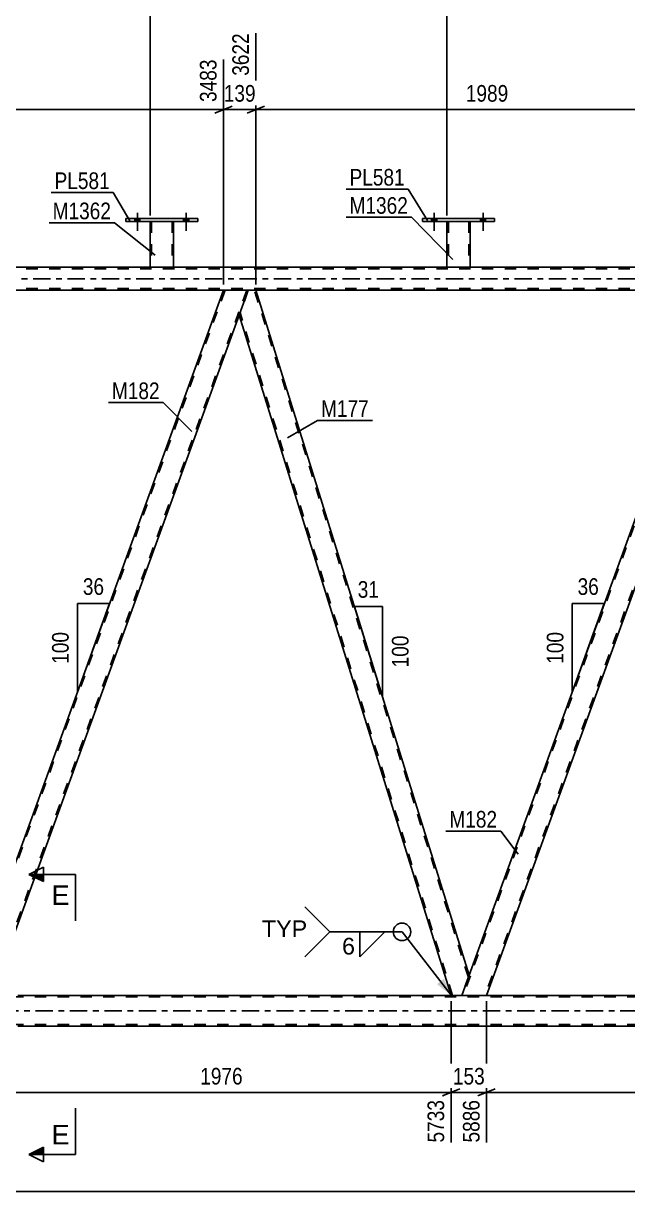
# Model space of a CAD drawing. Header units: millimetres. Extents: x 0 to 841, y 0 to 594.
# Drawn here: x 180.7 to 284.6, y 288.4 to 489.3 of the extents above; entities that cross this region are included whole.
import ezdxf

# ---------------------------------------------------------------- set-up
doc = ezdxf.new("R2010")
doc.units = ezdxf.units.MM
doc.linetypes.add('DXK_LINE_DOT2', pattern=[3.9198, 1.9599, -1.9599])
doc.linetypes.add('DXK_LINE_DOT3', pattern=[5.9187, 2.979, -0.9799, 0.9799, -0.9799])
doc.styles.add('Arial', font='ARIAL.TTF', dxfattribs={"height": 0.2})
doc.styles.add('Arial Narrow', font='ARIALN.TTF', dxfattribs={"height": 0.2})

# ---------------------------------------------------------------- blocks, each defined once
blk = doc.blocks.new('Bolt-318884321-3837 - 3831')
at = {"linetype": 'Continuous'}
for points in [[(199.84, 455.23), (200.72, 455.23), (200.72, 455.71), (199.84, 455.71)], [(208.24, 455.23), (209.12, 455.23), (209.12, 455.71), (208.24, 455.71)]]:
    blk.add_hatch(color=1, dxfattribs=at).paths.add_polyline_path(points)
at = {"color": 1, "linetype": 'Continuous'}
for p, q in [((200.28, 456.71), (200.28, 453.59)), ((208.68, 456.71), (208.68, 453.59)), ((199.84, 455.71), (199.84, 455.23)), ((200.72, 455.71), (200.72, 455.23)), ((208.24, 455.71), (208.24, 455.23)), ((209.12, 455.71), (209.12, 455.23))]:
    blk.add_line(p, q, dxfattribs=at)
blk = doc.blocks.new('Bolt-318884321-3835 - 3831')
at = {"linetype": 'Continuous'}
for points in [[(250.92, 455.23), (251.8, 455.23), (251.8, 455.71), (250.92, 455.71)], [(259.32, 455.23), (260.2, 455.23), (260.2, 455.71), (259.32, 455.71)]]:
    blk.add_hatch(color=1, dxfattribs=at).paths.add_polyline_path(points)
at = {"color": 1, "linetype": 'Continuous'}
for p, q in [((251.36, 456.71), (251.36, 453.59)), ((259.76, 456.71), (259.76, 453.59)), ((250.92, 455.71), (250.92, 455.23)), ((251.8, 455.71), (251.8, 455.23)), ((259.32, 455.71), (259.32, 455.23)), ((260.2, 455.71), (260.2, 455.23))]:
    blk.add_line(p, q, dxfattribs=at)
blk = doc.blocks.new('Part-318884321-3843 - 3831')
at = {"color": 2, "linetype": 'Continuous'}
for p, q in [((198.28, 455.23), (198.28, 455.71)), ((198.28, 455.71), (198.28, 455.71)), ((198.28, 455.71), (210.68, 455.71)), ((198.28, 455.23), (198.28, 455.23)), ((198.28, 455.23), (210.68, 455.23)), ((210.68, 455.71), (210.68, 455.23))]:
    blk.add_line(p, q, dxfattribs=at)
at = {"color": 7, "linetype": 'DXK_LINE_DOT2'}
for p, q in [((198.28, 455.71), (198.28, 455.23)), ((198.28, 455.71), (198.28, 455.71)), ((198.28, 455.23), (198.28, 455.23)), ((210.68, 455.71), (210.68, 455.23))]:
    blk.add_line(p, q, dxfattribs=at)
blk = doc.blocks.new('Bolt-318884321-3836 - 3831')
at = {"linetype": 'Continuous'}
for points in [[(250.92, 455.23), (251.8, 455.23), (251.8, 455.71), (250.92, 455.71)], [(259.32, 455.23), (260.2, 455.23), (260.2, 455.71), (259.32, 455.71)]]:
    blk.add_hatch(color=1, dxfattribs=at).paths.add_polyline_path(points)
at = {"color": 1, "linetype": 'Continuous'}
for p, q in [((251.36, 456.71), (251.36, 453.59)), ((259.76, 456.71), (259.76, 453.59)), ((250.92, 455.71), (250.92, 455.23)), ((251.8, 455.71), (251.8, 455.23)), ((259.32, 455.71), (259.32, 455.23)), ((260.2, 455.71), (260.2, 455.23))]:
    blk.add_line(p, q, dxfattribs=at)
blk = doc.blocks.new('Bolt-318884321-3838 - 3831')
at = {"linetype": 'Continuous'}
for points in [[(199.84, 455.23), (200.72, 455.23), (200.72, 455.71), (199.84, 455.71)], [(208.24, 455.23), (209.12, 455.23), (209.12, 455.71), (208.24, 455.71)]]:
    blk.add_hatch(color=1, dxfattribs=at).paths.add_polyline_path(points)
at = {"color": 1, "linetype": 'Continuous'}
for p, q in [((200.28, 456.71), (200.28, 453.59)), ((208.68, 456.71), (208.68, 453.59)), ((199.84, 455.71), (199.84, 455.23)), ((200.72, 455.71), (200.72, 455.23)), ((208.24, 455.71), (208.24, 455.23)), ((209.12, 455.71), (209.12, 455.23))]:
    blk.add_line(p, q, dxfattribs=at)
blk = doc.blocks.new('Part-318884321-4210 - 3831')
at = {"color": 2, "linetype": 'Continuous'}
for p, q in [((75.79, 447.39), (790.7, 447.39)), ((215.1, 443.39), (135.54, 443.39)), ((300.24, 443.39), (220.68, 443.39))]:
    blk.add_line(p, q, dxfattribs=at)
at = {"color": 7, "linetype": 'DXK_LINE_DOT2'}
for p, q in [((790.7, 447.07), (75.79, 447.07)), ((790.7, 443.71), (75.79, 443.71)), ((220.68, 443.39), (215.1, 443.39))]:
    blk.add_line(p, q, dxfattribs=at)
at = {"color": 7, "linetype": 'DXK_LINE_DOT3'}
blk.add_line((75.79, 445.39), (790.7, 445.39), dxfattribs=at)
blk = doc.blocks.new('Part-318884321-3996 - 3831')
at = {"color": 2, "linetype": 'Continuous'}
for p, q in [((253.56, 455.23), (253.56, 447.39)), ((257.56, 455.23), (257.56, 447.39)), ((253.56, 447.39), (257.52, 447.39)), ((257.56, 447.39), (257.52, 447.39))]:
    blk.add_line(p, q, dxfattribs=at)
at = {"color": 7, "linetype": 'DXK_LINE_DOT2'}
for p, q in [((253.56, 455.23), (257.56, 455.23)), ((253.56, 455.23), (253.56, 455.23)), ((253.56, 455.23), (253.56, 455.23)), ((253.8, 455.23), (253.8, 447.39)), ((257.32, 455.23), (257.32, 447.39)), ((257.56, 455.23), (257.56, 455.23)), ((257.56, 455.23), (257.56, 455.23)), ((257.25, 447.39), (257.26, 447.39)), ((257.26, 447.39), (257.3, 447.39)), ((257.3, 447.39), (257.32, 447.39))]:
    blk.add_line(p, q, dxfattribs=at)
blk = doc.blocks.new('Part-318884321-4001 - 3831')
at = {"color": 2, "linetype": 'Continuous'}
for p, q in [((249.36, 455.23), (249.36, 455.71)), ((249.36, 455.71), (249.36, 455.71)), ((249.36, 455.71), (261.76, 455.71)), ((249.36, 455.23), (249.36, 455.23)), ((249.36, 455.23), (261.76, 455.23)), ((261.76, 455.71), (261.76, 455.23))]:
    blk.add_line(p, q, dxfattribs=at)
at = {"color": 7, "linetype": 'DXK_LINE_DOT2'}
for p, q in [((249.36, 455.71), (249.36, 455.23)), ((249.36, 455.71), (249.36, 455.71)), ((249.36, 455.23), (249.36, 455.23)), ((261.76, 455.71), (261.76, 455.23))]:
    blk.add_line(p, q, dxfattribs=at)
blk = doc.blocks.new('Part-318884321-4006 - 3831')
at = {"color": 2, "linetype": 'Continuous'}
for p, q in [((202.48, 455.23), (202.48, 447.39)), ((206.48, 455.23), (206.48, 447.39)), ((202.48, 447.39), (206.44, 447.39)), ((206.48, 447.39), (206.44, 447.39))]:
    blk.add_line(p, q, dxfattribs=at)
at = {"color": 7, "linetype": 'DXK_LINE_DOT2'}
for p, q in [((202.48, 455.23), (206.48, 455.23)), ((202.48, 455.23), (202.48, 455.23)), ((202.48, 455.23), (202.48, 455.23)), ((202.72, 455.23), (202.72, 447.39)), ((206.24, 455.23), (206.24, 447.39)), ((206.48, 455.23), (206.48, 455.23)), ((206.48, 455.23), (206.48, 455.23)), ((206.17, 447.39), (206.18, 447.39)), ((206.18, 447.39), (206.22, 447.39)), ((206.22, 447.39), (206.24, 447.39))]:
    blk.add_line(p, q, dxfattribs=at)
blk = doc.blocks.new('Part-318884321-4152 - 3831')
at = {"color": 7, "linetype": 'DXK_LINE_DOT2'}
for p, q in [((745.13, 321.93), (64.39, 321.93)), ((745.13, 317.13), (64.39, 317.13))]:
    blk.add_line(p, q, dxfattribs=at)
at = {"color": 2, "linetype": 'Continuous'}
for p, q in [((334.77, 322.17), (179.7, 322.17)), ((334.77, 316.89), (179.7, 316.89))]:
    blk.add_line(p, q, dxfattribs=at)
at = {"color": 7, "linetype": 'DXK_LINE_DOT3'}
blk.add_line((64.39, 319.53), (745.13, 319.53), dxfattribs=at)
blk = doc.blocks.new('Part-318884321-4157 - 3831')
at = {"color": 7, "linetype": 'DXK_LINE_DOT2'}
for p, q in [((300.49, 443.39), (256.37, 322.17)), ((304.24, 443.39), (260.12, 322.17)), ((304.49, 443.39), (302.95, 439.14)), ((257.38, 325.64), (256.12, 322.17)), ((260.37, 322.17), (256.12, 322.17))]:
    blk.add_line(p, q, dxfattribs=at)
at = {"color": 2, "linetype": 'Continuous'}
for p, q in [((300.24, 443.39), (257.38, 325.64)), ((300.24, 443.39), (303.98, 443.39)), ((303.98, 443.39), (304.49, 443.39)), ((302.95, 439.14), (260.37, 322.17))]:
    blk.add_line(p, q, dxfattribs=at)
blk = doc.blocks.new('Part-318884321-4200 - 3831')
at = {"color": 7, "linetype": 'DXK_LINE_DOT2'}
for p, q in [((215.36, 443.39), (171.24, 322.17)), ((219.1, 443.39), (174.98, 322.17)), ((219.36, 443.39), (217.81, 439.14)), ((172.74, 326.99), (170.98, 322.17)), ((175.24, 322.17), (177, 326.99)), ((175.24, 322.17), (170.98, 322.17))]:
    blk.add_line(p, q, dxfattribs=at)
at = {"color": 2, "linetype": 'Continuous'}
for p, q in [((215.1, 443.39), (172.74, 326.99)), ((215.1, 443.39), (218.85, 443.39)), ((218.85, 443.39), (219.36, 443.39)), ((177, 326.99), (217.81, 439.14))]:
    blk.add_line(p, q, dxfattribs=at)
blk = doc.blocks.new('Part-318884321-4205 - 3831')
at = {"color": 2, "linetype": 'Continuous'}
for p, q in [((219.36, 443.39), (217.81, 439.14)), ((220.68, 443.39), (219.36, 443.39)), ((257.38, 325.64), (220.68, 443.39)), ((254.27, 322.17), (217.81, 439.14)), ((256.12, 322.17), (257.38, 325.64))]:
    blk.add_line(p, q, dxfattribs=at)
at = {"color": 7, "linetype": 'DXK_LINE_DOT2'}
for p, q in [((257.24, 325.26), (220.43, 443.39)), ((217.81, 439.14), (217.81, 439.14)), ((254.52, 322.17), (217.95, 439.51)), ((257.24, 325.26), (257.21, 325.18)), ((256.12, 322.17), (254.27, 322.17))]:
    blk.add_line(p, q, dxfattribs=at)
blk = doc.blocks.new('StraightDimension-318884321-21946 - 3831')
at = {"color": 7, "linetype": 'Continuous'}
for p, q in [((175.24, 321.17), (175.24, 296.87)), ((254.27, 321.17), (254.27, 296.87)), ((176.74, 306.09), (173.74, 304.89)), ((175.24, 305.49), (254.27, 305.49)), ((252.77, 304.89), (255.77, 306.09))]:
    blk.add_line(p, q, dxfattribs=at)
at = {"color": 0}
blk.add_wipeout([(219.01, 306.24), (219.01, 310.44), (210.5, 310.44), (210.5, 306.24)], dxfattribs=at)
at = {"color": 0, "linetype": 'Continuous'}
blk.add_wipeout([(253.67, 304.79), (249.47, 304.79), (249.47, 296.27), (253.67, 296.27)], dxfattribs=at)
at = {"color": 3, "style": 'Arial Narrow'}
blk.add_text('1976', height=2.863, dxfattribs=at).set_placement((211.1, 306.84))
at = {"color": 3, "linetype": 'Continuous', "style": 'Arial Narrow'}
blk.add_text('5733', height=2.863, rotation=90.0002, dxfattribs=at).set_placement((253.07, 296.87))
blk = doc.blocks.new('StraightDimension-318884321-22576 - 3831')
at = {"color": 7, "linetype": 'Continuous'}
for p, q in [((253.56, 456.23), (253.56, 500.01)), ((304.64, 456.23), (304.64, 500.01)), ((255.06, 492), (252.06, 490.8)), ((253.56, 491.4), (304.64, 491.4)), ((303.14, 490.8), (306.14, 492))]:
    blk.add_line(p, q, dxfattribs=at)
at = {"color": 0, "linetype": 'Continuous'}
blk.add_wipeout([(304.04, 500.61), (299.84, 500.61), (299.84, 492.1), (304.04, 492.1)], dxfattribs=at)
at = {"color": 0}
blk.add_wipeout([(283.36, 492.15), (283.36, 496.35), (274.84, 496.35), (274.84, 492.15)], dxfattribs=at)
at = {"color": 3, "linetype": 'Continuous', "style": 'Arial Narrow'}
blk.add_text('5721', height=2.863, rotation=90.0002, dxfattribs=at).set_placement((303.44, 492.7))
at = {"color": 3, "style": 'Arial Narrow'}
blk.add_text('1277', height=2.863, dxfattribs=at).set_placement((275.44, 492.75))
blk = doc.blocks.new('StraightDimension-318884321-21944 - 3831')
at = {"color": 7, "linetype": 'Continuous'}
for p, q in [((260.37, 321.17), (260.37, 296.87)), ((339.41, 321.17), (339.41, 296.87)), ((261.87, 306.09), (258.87, 304.89)), ((260.37, 305.49), (339.41, 305.49)), ((337.91, 304.89), (340.91, 306.09))]:
    blk.add_line(p, q, dxfattribs=at)
at = {"color": 0}
blk.add_wipeout([(304.15, 306.24), (304.15, 310.44), (295.63, 310.44), (295.63, 306.24)], dxfattribs=at)
at = {"color": 0, "linetype": 'Continuous'}
blk.add_wipeout([(338.81, 304.79), (334.61, 304.79), (334.61, 296.27), (338.81, 296.27)], dxfattribs=at)
at = {"color": 3, "style": 'Arial Narrow'}
blk.add_text('1976', height=2.863, dxfattribs=at).set_placement((296.23, 306.84))
at = {"color": 3, "linetype": 'Continuous', "style": 'Arial Narrow'}
blk.add_text('7862', height=2.863, rotation=90.0002, dxfattribs=at).set_placement((338.21, 296.87))
blk = doc.blocks.new('StraightDimension-318884321-22578 - 3831')
at = {"color": 7, "linetype": 'Continuous'}
for p, q in [((151.4, 456.23), (151.4, 500.01)), ((202.48, 456.23), (202.48, 500.01)), ((152.9, 492), (149.9, 490.8)), ((151.4, 491.4), (202.48, 491.4)), ((200.98, 490.8), (203.98, 492))]:
    blk.add_line(p, q, dxfattribs=at)
at = {"color": 0, "linetype": 'Continuous'}
blk.add_wipeout([(201.88, 500.61), (197.68, 500.61), (197.68, 492.1), (201.88, 492.1)], dxfattribs=at)
at = {"color": 0}
blk.add_wipeout([(181.2, 492.15), (181.2, 496.35), (172.68, 496.35), (172.68, 492.15)], dxfattribs=at)
at = {"color": 3, "linetype": 'Continuous', "style": 'Arial Narrow'}
blk.add_text('3167', height=2.863, rotation=90.0002, dxfattribs=at).set_placement((201.28, 492.7))
at = {"color": 3, "style": 'Arial Narrow'}
blk.add_text('1277', height=2.863, dxfattribs=at).set_placement((173.28, 492.75))
blk = doc.blocks.new('AngleDimension-318884321-22306 - 3831')
at = {"color": 7, "linetype": 'Continuous'}
for p, q in [((275.09, 389.52), (280.63, 389.52)), ((275.09, 374.3), (280.63, 389.52)), ((275.09, 374.3), (275.09, 389.52)), ((277.76, 381.62), (280.63, 389.52))]:
    blk.add_line(p, q, dxfattribs=at)
at = {"color": 0}
for points in [[(280.29, 390.42), (280.29, 394.62), (275.43, 394.62), (275.43, 390.42)], [(274.19, 385.25), (269.99, 385.25), (269.99, 378.57), (274.19, 378.57)]]:
    blk.add_wipeout(points, dxfattribs=at)
at = {"color": 3, "style": 'Arial Narrow'}
blk.add_text('36', height=2.863, dxfattribs=at).set_placement((276.03, 391.02))
blk.add_text('100', height=2.863, rotation=90.0002, dxfattribs=at).set_placement((273.59, 379.17))
blk = doc.blocks.new('StraightDimension-318884321-22738 - 3831')
at = {"color": 7, "linetype": 'Continuous'}
for p, q in [((220.68, 444.39), (220.68, 487.59)), ((300.24, 444.39), (300.24, 483.09)), ((222.18, 475.07), (219.18, 473.87)), ((220.68, 474.47), (300.24, 474.47)), ((298.74, 473.87), (301.74, 475.07))]:
    blk.add_line(p, q, dxfattribs=at)
at = {"color": 0, "linetype": 'Continuous'}
blk.add_wipeout([(299.64, 483.69), (295.44, 483.69), (295.44, 475.17), (299.64, 475.17)], dxfattribs=at)
at = {"color": 0}
blk.add_wipeout([(264.71, 475.22), (264.71, 479.42), (256.2, 479.42), (256.2, 475.22)], dxfattribs=at)
at = {"color": 3, "linetype": 'Continuous', "style": 'Arial Narrow'}
blk.add_text('5611', height=2.863, rotation=90.0002, dxfattribs=at).set_placement((299.04, 475.77))
at = {"color": 3, "style": 'Arial Narrow'}
blk.add_text('1989', height=2.863, dxfattribs=at).set_placement((256.8, 475.82))
blk = doc.blocks.new('StraightDimension-318884321-21920 - 3831')
at = {"color": 7, "linetype": 'Continuous'}
blk.add_line((53.53, 288.42), (791.34, 288.42), dxfattribs=at)
blk = doc.blocks.new('StraightDimension-318884321-21945 - 3831')
at = {"color": 7, "linetype": 'Continuous'}
for p, q in [((254.27, 321.17), (254.27, 296.87)), ((260.37, 321.17), (260.37, 296.87)), ((252.77, 304.89), (255.77, 306.09)), ((254.27, 305.49), (260.37, 305.49)), ((261.87, 306.09), (258.87, 304.89))]:
    blk.add_line(p, q, dxfattribs=at)
at = {"color": 0}
blk.add_wipeout([(260.67, 306.24), (260.67, 310.44), (253.98, 310.44), (253.98, 306.24)], dxfattribs=at)
at = {"color": 0, "linetype": 'Continuous'}
blk.add_wipeout([(259.77, 304.79), (255.57, 304.79), (255.57, 296.27), (259.77, 296.27)], dxfattribs=at)
at = {"color": 3, "style": 'Arial Narrow'}
blk.add_text('153', height=2.863, dxfattribs=at).set_placement((254.58, 306.84))
at = {"color": 3, "linetype": 'Continuous', "style": 'Arial Narrow'}
blk.add_text('5886', height=2.863, rotation=90.0002, dxfattribs=at).set_placement((259.17, 296.87))
blk = doc.blocks.new('AngleDimension-318884321-22276 - 3831')
at = {"color": 7, "linetype": 'Continuous'}
for p, q in [((241.65, 376.09), (237.62, 389.03)), ((242.44, 389.03), (237.62, 389.03)), ((242.44, 373.57), (237.62, 389.03)), ((242.44, 373.57), (242.44, 389.03))]:
    blk.add_line(p, q, dxfattribs=at)
at = {"color": 0}
for points in [[(242.46, 389.93), (242.46, 394.13), (237.6, 394.13), (237.6, 389.93)], [(247.54, 384.64), (243.34, 384.64), (243.34, 377.96), (247.54, 377.96)]]:
    blk.add_wipeout(points, dxfattribs=at)
at = {"color": 3, "style": 'Arial Narrow'}
blk.add_text('31', height=2.863, dxfattribs=at).set_placement((238.2, 390.53))
blk.add_text('100', height=2.863, rotation=90.0002, dxfattribs=at).set_placement((246.94, 378.56))
blk = doc.blocks.new('AngleDimension-318884321-22278 - 3831')
at = {"color": 7, "linetype": 'Continuous'}
for p, q in [((189.96, 389.52), (195.5, 389.52)), ((189.96, 374.3), (195.5, 389.52)), ((189.96, 374.3), (189.96, 389.52)), ((192.62, 381.62), (195.5, 389.52))]:
    blk.add_line(p, q, dxfattribs=at)
at = {"color": 0}
for points in [[(195.16, 390.42), (195.16, 394.62), (190.3, 394.62), (190.3, 390.42)], [(189.06, 385.25), (184.86, 385.25), (184.86, 378.57), (189.06, 378.57)]]:
    blk.add_wipeout(points, dxfattribs=at)
at = {"color": 3, "style": 'Arial Narrow'}
blk.add_text('36', height=2.863, dxfattribs=at).set_placement((190.9, 391.02))
blk.add_text('100', height=2.863, rotation=90.0002, dxfattribs=at).set_placement((188.46, 379.17))
blk = doc.blocks.new('StraightDimension-318884321-22577 - 3831')
at = {"color": 7, "linetype": 'Continuous'}
for p, q in [((202.48, 456.23), (202.48, 500.01)), ((253.56, 456.23), (253.56, 500.01)), ((203.98, 492), (200.98, 490.8)), ((202.48, 491.4), (253.56, 491.4)), ((252.06, 490.8), (255.06, 492))]:
    blk.add_line(p, q, dxfattribs=at)
at = {"color": 0, "linetype": 'Continuous'}
blk.add_wipeout([(252.96, 500.61), (248.76, 500.61), (248.76, 492.1), (252.96, 492.1)], dxfattribs=at)
at = {"color": 0}
blk.add_wipeout([(232.28, 492.15), (232.28, 496.35), (223.76, 496.35), (223.76, 492.15)], dxfattribs=at)
at = {"color": 3, "linetype": 'Continuous', "style": 'Arial Narrow'}
blk.add_text('4444', height=2.863, rotation=90.0002, dxfattribs=at).set_placement((252.36, 492.7))
at = {"color": 3, "style": 'Arial Narrow'}
blk.add_text('1277', height=2.863, dxfattribs=at).set_placement((224.36, 492.75))
blk = doc.blocks.new('StraightDimension-318884321-22739 - 3831')
at = {"color": 7, "linetype": 'Continuous'}
for p, q in [((220.68, 444.39), (220.68, 487.59)), ((215.1, 444.39), (215.1, 483.09)), ((213.6, 473.87), (216.6, 475.07)), ((215.1, 474.47), (220.68, 474.47)), ((222.18, 475.07), (219.18, 473.87))]:
    blk.add_line(p, q, dxfattribs=at)
at = {"color": 0}
blk.add_wipeout([(221.23, 475.22), (221.23, 479.42), (214.55, 479.42), (214.55, 475.22)], dxfattribs=at)
at = {"color": 0, "linetype": 'Continuous'}
blk.add_wipeout([(220.08, 488.19), (215.88, 488.19), (215.88, 479.67), (220.08, 479.67)], dxfattribs=at)
at = {"color": 3, "linetype": 'Continuous', "style": 'Arial Narrow'}
blk.add_text('3622', height=2.863, rotation=90.0002, dxfattribs=at).set_placement((219.48, 480.27))
at = {"color": 3, "style": 'Arial Narrow'}
blk.add_text('139', height=2.863, dxfattribs=at).set_placement((215.15, 475.82))
blk = doc.blocks.new('StraightDimension-318884321-22740 - 3831')
at = {"color": 7, "linetype": 'Continuous'}
for p, q in [((135.53, 444.39), (135.53, 487.59)), ((215.1, 444.39), (215.1, 483.09)), ((137.03, 475.07), (134.03, 473.87)), ((135.53, 474.47), (215.1, 474.47)), ((213.6, 473.87), (216.6, 475.07))]:
    blk.add_line(p, q, dxfattribs=at)
at = {"color": 0, "linetype": 'Continuous'}
blk.add_wipeout([(214.5, 483.69), (210.3, 483.69), (210.3, 475.17), (214.5, 475.17)], dxfattribs=at)
at = {"color": 0}
blk.add_wipeout([(179.57, 475.22), (179.57, 479.42), (171.06, 479.42), (171.06, 475.22)], dxfattribs=at)
at = {"color": 3, "linetype": 'Continuous', "style": 'Arial Narrow'}
blk.add_text('3483', height=2.863, rotation=90.0002, dxfattribs=at).set_placement((213.9, 475.77))
at = {"color": 3, "style": 'Arial Narrow'}
blk.add_text('1989', height=2.863, dxfattribs=at).set_placement((171.66, 475.82))
blk = doc.blocks.new('Mark-318884321-21815 - 3831')
at = {"color": 0}
blk.add_wipeout([(240.12, 421.63), (240.12, 424.63), (231.89, 424.63), (231.89, 421.63)], dxfattribs=at)
blk.add_wipeout([(240.12, 421.63), (240.12, 424.63), (231.89, 424.63), (231.89, 421.63)], dxfattribs=at)
at = {"color": 30, "linetype": 'Continuous'}
for p, q in [((226.1, 418.03), (231.29, 421.03)), ((231.29, 421.03), (240.72, 421.03))]:
    blk.add_line(p, q, dxfattribs=at)
at = {"color": 3, "style": 'Arial Narrow'}
blk.add_text('M177', height=2.863, dxfattribs=at).set_placement((231.89, 421.63))
blk = doc.blocks.new('Mark-318884321-20840 - 3831')
at = {"color": 0}
blk.add_wipeout([(195.75, 455.61), (195.75, 458.61), (185.7, 458.61), (185.7, 455.61)], dxfattribs=at)
blk.add_wipeout([(195.75, 455.61), (195.75, 458.61), (185.7, 458.61), (185.7, 455.61)], dxfattribs=at)
at = {"color": 30, "linetype": 'Continuous'}
for p in [(185.1, 455.01), (203.35, 449.43)]:
    blk.add_line(p, (196.35, 455.01), dxfattribs=at)
at = {"color": 3, "style": 'Arial Narrow'}
blk.add_text('M1362', height=2.863, dxfattribs=at).set_placement((185.7, 455.61))
blk = doc.blocks.new('WeldMark-318884321-5495 - 3831')
at = {"linetype": 'Continuous'}
blk.add_hatch(color=30, dxfattribs=at).paths.add_polyline_path([(253.01, 325.03), (254.26, 322.2), (251.83, 324.11)])
at = {"color": 3, "linetype": 'Continuous'}
for q in [(229.11, 337.38), (229.11, 328.8)]:
    blk.add_line((233.4, 333.09), q, dxfattribs=at)
at = {"color": 30, "linetype": 'Continuous'}
blk.add_line((254.26, 322.2), (245.82, 333.09), dxfattribs=at)
at = {"color": 3, "linetype": 'Continuous'}
for start, end in [(90, 270), (270, 90)]:
    blk.add_arc((245.82, 333.09), 1.5, start, end, dxfattribs=at)
at = {"color": 0}
blk.add_wipeout([(237.92, 328.99), (237.92, 332.39), (235.3, 332.39), (235.3, 328.99)], dxfattribs=at)
at = {"color": 30, "linetype": 'Continuous'}
blk.add_line((233.4, 333.09), (245.82, 333.09), dxfattribs=at)
at = {"color": 3, "linetype": 'Continuous'}
for p, q in [((238.58, 333.09), (242.86, 333.09)), ((242.86, 333.09), (238.58, 328.8)), ((238.58, 328.8), (238.58, 333.09))]:
    blk.add_line(p, q, dxfattribs=at)
at = {"color": 3, "style": 'Arial'}
blk.add_text('6', height=2.87, dxfattribs=at).set_placement((235.5, 329.19))
at = {"color": 0, "linetype": 'Continuous'}
blk.add_wipeout([(229.5, 332.19), (229.5, 335.19), (221.72, 335.19), (221.72, 332.19)], dxfattribs=at)
blk.add_wipeout([(229.5, 332.19), (229.5, 335.19), (221.72, 335.19), (221.72, 332.19)], dxfattribs=at)
at = {"color": 3, "linetype": 'Continuous', "style": 'Arial'}
blk.add_text('TYP', height=2.865, dxfattribs=at).set_placement((221.72, 332.19))
blk = doc.blocks.new('Mark-318884321-20699 - 3831')
at = {"color": 0}
blk.add_wipeout([(246.84, 456.55), (246.84, 459.55), (236.79, 459.55), (236.79, 456.55)], dxfattribs=at)
blk.add_wipeout([(246.84, 456.55), (246.84, 459.55), (236.79, 459.55), (236.79, 456.55)], dxfattribs=at)
at = {"color": 30, "linetype": 'Continuous'}
for p in [(236.19, 455.95), (254.58, 448.71)]:
    blk.add_line(p, (247.44, 455.95), dxfattribs=at)
at = {"color": 3, "style": 'Arial Narrow'}
blk.add_text('M1362', height=2.863, dxfattribs=at).set_placement((236.79, 456.55))
blk = doc.blocks.new('Mark-318884321-20700 - 3831')
at = {"color": 0}
blk.add_wipeout([(246.29, 461.39), (246.29, 464.39), (236.79, 464.39), (236.79, 461.39)], dxfattribs=at)
blk.add_wipeout([(246.29, 461.39), (246.29, 464.39), (236.79, 464.39), (236.79, 461.39)], dxfattribs=at)
at = {"color": 30, "linetype": 'Continuous'}
for p in [(236.19, 460.79), (250.19, 455.37)]:
    blk.add_line(p, (246.89, 460.79), dxfattribs=at)
at = {"color": 3, "style": 'Arial Narrow'}
blk.add_text('PL581', height=2.863, dxfattribs=at).set_placement((236.79, 461.39))
blk = doc.blocks.new('Mark-318884321-20837 - 3831')
at = {"color": 0}
blk.add_wipeout([(195.53, 460.8), (195.53, 463.8), (186.03, 463.8), (186.03, 460.8)], dxfattribs=at)
blk.add_wipeout([(195.53, 460.8), (195.53, 463.8), (186.03, 463.8), (186.03, 460.8)], dxfattribs=at)
at = {"color": 30, "linetype": 'Continuous'}
for p in [(185.43, 460.2), (199, 455.36)]:
    blk.add_line(p, (196.13, 460.2), dxfattribs=at)
at = {"color": 3, "style": 'Arial Narrow'}
blk.add_text('PL581', height=2.863, dxfattribs=at).set_placement((186.03, 460.8))
blk = doc.blocks.new('Mark-318884321-21797 - 3831')
at = {"color": 0}
blk.add_wipeout([(262.2, 351.01), (262.2, 354.01), (253.97, 354.01), (253.97, 351.01)], dxfattribs=at)
blk.add_wipeout([(262.2, 351.01), (262.2, 354.01), (253.97, 354.01), (253.97, 351.01)], dxfattribs=at)
at = {"color": 30, "linetype": 'Continuous'}
for p in [(253.37, 350.41), (265.8, 346.42)]:
    blk.add_line(p, (262.8, 350.41), dxfattribs=at)
at = {"color": 3, "style": 'Arial Narrow'}
blk.add_text('M182', height=2.863, dxfattribs=at).set_placement((253.97, 351.01))
blk = doc.blocks.new('Mark-318884321-21812 - 3831')
at = {"color": 0}
blk.add_wipeout([(204.12, 424.68), (204.12, 427.68), (195.9, 427.68), (195.9, 424.68)], dxfattribs=at)
blk.add_wipeout([(204.12, 424.68), (204.12, 427.68), (195.9, 427.68), (195.9, 424.68)], dxfattribs=at)
at = {"color": 30, "linetype": 'Continuous'}
for p in [(195.3, 424.08), (209.67, 419.13)]:
    blk.add_line(p, (204.72, 424.08), dxfattribs=at)
at = {"color": 3, "style": 'Arial Narrow'}
blk.add_text('M182', height=2.863, dxfattribs=at).set_placement((195.9, 424.68))
blk = doc.blocks.new('SectionMark-318884321-25033 - 3831')
at = {"linetype": 'Continuous'}
for points in [[(184.12, 342.97), (184.12, 341.72), (181.62, 342.97)], [(184.12, 296.04), (184.12, 294.79), (181.62, 294.79)]]:
    blk.add_hatch(color=6, dxfattribs=at).paths.add_polyline_path(points)
at = {"color": 6, "linetype": 'Continuous'}
for p, q in [((181.62, 342.97), (184.12, 344.22)), ((184.12, 341.72), (184.12, 344.22)), ((189.62, 342.97), (181.62, 342.97)), ((181.62, 342.97), (184.12, 341.72)), ((181.62, 294.79), (184.12, 296.04)), ((184.12, 296.04), (184.12, 293.54)), ((189.62, 294.79), (181.62, 294.79)), ((184.12, 293.54), (181.62, 294.79))]:
    blk.add_line(p, q, dxfattribs=at)
at = {"color": 0, "linetype": 'Continuous'}
for points in [[(188.62, 337.72), (188.62, 341.22), (185.51, 341.22), (185.51, 337.72)], [(188.62, 296.54), (188.62, 300.04), (185.51, 300.04), (185.51, 296.54)]]:
    blk.add_wipeout(points, dxfattribs=at)
at = {"color": 6, "linetype": 'Continuous'}
for p, q in [((189.62, 342.97), (189.62, 334.97)), ((189.62, 294.79), (189.62, 302.79))]:
    blk.add_line(p, q, dxfattribs=at)
at = {"color": 3, "linetype": 'Continuous', "style": 'Arial'}
for p in [(185.51, 337.72), (185.51, 296.54)]:
    blk.add_text('E', height=3.34, dxfattribs=at).set_placement(p)

msp = doc.modelspace()

# ---------------------------------------------------------------- block references
for name in ['Bolt-318884321-3837 - 3831', 'Bolt-318884321-3838 - 3831', 'Bolt-318884321-3835 - 3831', 'Bolt-318884321-3836 - 3831', 'Part-318884321-3843 - 3831', 'Part-318884321-4006 - 3831', 'Part-318884321-4001 - 3831', 'Part-318884321-3996 - 3831', 'Part-318884321-4210 - 3831', 'Part-318884321-4200 - 3831', 'Part-318884321-4205 - 3831', 'Part-318884321-4157 - 3831', 'Part-318884321-4152 - 3831']:
    msp.add_blockref(name, (0, 0))

# ---------------------------------------------------------------- next in the draw order: block references
for name in ['StraightDimension-318884321-22578 - 3831', 'StraightDimension-318884321-22576 - 3831', 'AngleDimension-318884321-22306 - 3831', 'StraightDimension-318884321-21946 - 3831', 'StraightDimension-318884321-21944 - 3831']:
    msp.add_blockref(name, (0, 0))

# ---------------------------------------------------------------- next in the draw order: block references
for name in ['StraightDimension-318884321-22738 - 3831', 'StraightDimension-318884321-21920 - 3831']:
    msp.add_blockref(name, (0, 0))

# ---------------------------------------------------------------- next in the draw order: block references
for name in ['StraightDimension-318884321-22577 - 3831', 'Mark-318884321-21812 - 3831', 'Mark-318884321-21815 - 3831', 'AngleDimension-318884321-22278 - 3831', 'AngleDimension-318884321-22276 - 3831', 'Mark-318884321-21797 - 3831', 'SectionMark-318884321-25033 - 3831', 'WeldMark-318884321-5495 - 3831', 'StraightDimension-318884321-21945 - 3831']:
    msp.add_blockref(name, (0, 0))

# ---------------------------------------------------------------- next in the draw order: block references
for name in ['StraightDimension-318884321-22739 - 3831', 'Mark-318884321-20699 - 3831']:
    msp.add_blockref(name, (0, 0))

# ---------------------------------------------------------------- next in the draw order: block references
for name in ['StraightDimension-318884321-22740 - 3831', 'Mark-318884321-20700 - 3831']:
    msp.add_blockref(name, (0, 0))

# ---------------------------------------------------------------- next in the draw order: block references
msp.add_blockref('Mark-318884321-20840 - 3831', (0, 0))

# ---------------------------------------------------------------- next in the draw order: block references
msp.add_blockref('Mark-318884321-20837 - 3831', (0, 0))

doc.saveas('drawing.dxf')
